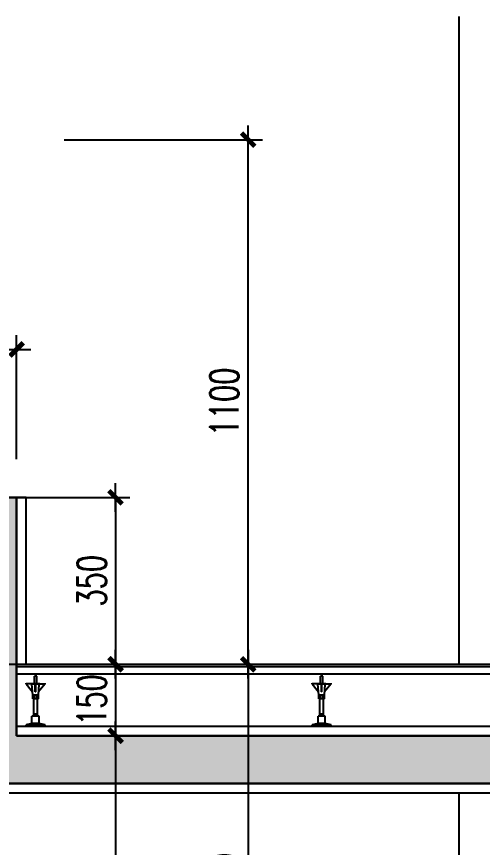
# Model space of a CAD drawing. Extents: x 1980812 to 2578970, y -669191 to 284498.
# Drawn here: x 2396028 to 2397005, y -398791 to -397048 of the extents above; entities that cross this region are included whole.
import ezdxf

# ---------------------------------------------------------------- set-up
doc = ezdxf.new("R2010")
doc.units = 0
doc.header["$LTSCALE"] = 1000
doc.header["$MEASUREMENT"] = 0
doc.linetypes.add('DOTE', pattern=[2.42, 2, -0.2, 0.02, -0.2])
for name, color, linetype in [('dote', 1, 'DOTE'), ('WALL', 4, 'Continuous'), ('可见看线', 63, 'Continuous'), ('建筑辅助线', 231, 'Continuous'), ('柱墙填充', 181, 'Continuous'), ('详细标注', 231, 'Continuous'), ('面层', 31, 'Continuous')]:
    doc.layers.add(name, color=color, linetype=linetype)
doc.styles.add('DIM_FONT', font='SIMPLEX', dxfattribs={"width": 0.7, "bigfont": 'GBCBIG'})
doc.dimstyles.new('DIMN20', dxfattribs={"dimscale": 0.2, "dimtxt": 300, "dimasz": 1, "dimexe": 150, "dimexo": 0, "dimgap": 100, "dimtad": 1, "dimdec": 0, "dimzin": 0, "dimdsep": 46, "dimtxsty": 'DIM_FONT', "dimblk1": '_DIMX', "dimblk2": '_DIMX', "dimsah": 1, "dimcen": 0.09, "dimclrd": 256, "dimclre": 256, "dimclrt": 7, "dimadec": 0, "dimazin": 0, "dimtfac": 1, "dimtdec": 0, "dimtix": 1, "dimtmove": 2, "dimatfit": 3, "dimldrblk": '_DIMX', "dimfxl": 150, "dimtolj": 1, "dimtzin": 0, "dimarcsym": 0})

# ---------------------------------------------------------------- blocks, each defined once
blk = doc.blocks.new('_DIMX')
blk.add_line((-150, 0), (150, 0))
at = {"const_width": 50}
blk.add_lwpolyline([(-70, -70), (70, 70)], dxfattribs=at)
blk = doc.blocks.new('*D2346')
at = {"layer": 'Defpoints', "color": 0, "transparency": 16777216}
for p in [(2396127.4, -398406.7, 0), (2396127.4, -399306.7, 0), (2396513.3, -399306.7)]:
    blk.add_point(p, dxfattribs=at)
at = {"layer": '详细标注', "lineweight": -2, "transparency": 16777216}
for p, q in [((2396127.4, -398406.7), (2396543.3, -398406.7)), ((2396513.3, -398406.9), (2396513.3, -399306.5)), ((2396127.4, -399306.7), (2396543.3, -399306.7))]:
    blk.add_line(p, q, dxfattribs=at)
at = {"layer": '详细标注', "lineweight": -2, "transparency": 16777216, "xscale": 0.2, "yscale": 0.2, "zscale": 0.2}
for p, rotation in [((2396513.3, -398406.7), 90), ((2396513.3, -399306.7), 270)]:
    blk.add_blockref('_DIMX', p, dxfattribs=dict(at, rotation=rotation))
at = {"layer": '详细标注', "color": 7, "transparency": 16777216, "insert": (2396463.3, -398856.7), "char_height": 60, "attachment_point": 5, "rotation": 90, "style": 'DIM_FONT'}
blk.add_mtext('\\A1;900', dxfattribs=at)
blk = doc.blocks.new('A$C573D0ACE')
at = {"layer": '建筑辅助线'}
for p, q in [((-22.5, 90), (-22.5, 105)), ((-17.5, 105), (-22.5, 105)), ((-20, 105), (-20, 110)), ((-17.5, 90), (-17.5, 105)), ((-40, 89), (-40, 90)), ((-29, 89), (-40, 89)), ((-40, 89), (-29, 75.7)), ((-11, 89), (-29, 89)), ((-29, 88), (-29, 89)), ((-11, 88), (-29, 88)), ((-25.8, 65), (-27.8, 88)), ((-20.5, 72.5), (-20.5, 88)), ((-19.5, 72.5), (-19.5, 88)), ((-14.2, 65), (-12.2, 88)), ((-11, 88), (-11, 89)), ((-11, 89), (0, 89)), ((0, 89), (-11, 75.7)), ((0, 89), (0, 90)), ((-29, 75.7), (-26.4, 72.5)), ((-19.5, 72.5), (-20.5, 72.5)), ((-11, 75.7), (-13.6, 72.5)), ((-14.2, 65), (-25.8, 65)), ((-25.8, 57.5), (-25.8, 65)), ((-14.2, 57.5), (-25.8, 57.5)), ((-23.8, 21), (-23.8, 57.5)), ((-22.4, 57.5), (-22.4, 65)), ((-17.6, 57.5), (-17.6, 65)), ((-16.2, 21), (-16.2, 57.5)), ((-14.2, 57.5), (-14.2, 65)), ((-27.5, 6), (-27.5, 21)), ((-12.5, 21), (-27.5, 21)), ((-16.2, 25), (-23.8, 26)), ((-16.2, 24), (-23.8, 25)), ((-16.2, 23), (-23.8, 24)), ((-16.2, 22), (-23.8, 23)), ((-16.2, 21), (-23.8, 22)), ((-12.5, 6), (-12.5, 21)), ((-27.5, 6), (-40, 3)), ((-40, 0), (-40, 3)), ((0, 3), (-40, 3)), ((-12.5, 6), (-27.5, 6)), ((0, 3), (-12.5, 6)), ((0, 0), (0, 3))]:
    blk.add_line(p, q, dxfattribs=at)
blk = doc.blocks.new('*D2349')
at = {"layer": 'Defpoints', "color": 0, "transparency": 16777216}
for p in [(2396127.4, -397306.7), (2396513.3, -397306.7), (2396127.4, -398406.7)]:
    blk.add_point(p, dxfattribs=at)
at = {"layer": '详细标注', "lineweight": -2, "transparency": 16777216}
for p, q in [((2396127.4, -397306.7), (2396543.3, -397306.7)), ((2396513.3, -398406.5), (2396513.3, -397306.9)), ((2396127.4, -398406.7), (2396543.3, -398406.7))]:
    blk.add_line(p, q, dxfattribs=at)
at = {"layer": '详细标注', "lineweight": -2, "transparency": 16777216, "xscale": 0.2, "yscale": 0.2, "zscale": 0.2}
for p, rotation in [((2396513.3, -397306.7), 90), ((2396513.3, -398406.7), 270)]:
    blk.add_blockref('_DIMX', p, dxfattribs=dict(at, rotation=rotation))
at = {"layer": '详细标注', "color": 7, "transparency": 16777216, "insert": (2396463.3, -397856.7), "char_height": 60, "attachment_point": 5, "rotation": 90, "style": 'DIM_FONT'}
blk.add_mtext('\\A1;1100', dxfattribs=at)
blk = doc.blocks.new('*D2351')
at = {"layer": 'Defpoints', "color": 0, "transparency": 16777216}
for p in [(2396027.5, -397746.4), (2395827.5, -397976.7), (2396027.5, -397976.7, 0)]:
    blk.add_point(p, dxfattribs=at)
at = {"layer": '详细标注', "lineweight": -2, "transparency": 16777216}
for p, q in [((2395827.5, -397976.7), (2395827.5, -397716.4)), ((2396027.5, -397976.7), (2396027.5, -397716.4)), ((2395827.7, -397746.4), (2396027.3, -397746.4))]:
    blk.add_line(p, q, dxfattribs=at)
at = {"layer": '详细标注', "lineweight": -2, "transparency": 16777216, "xscale": 0.2, "yscale": 0.2, "zscale": 0.2, "rotation": 180}
blk.add_blockref('_DIMX', (2395827.5, -397746.4), dxfattribs=at)
at = {"layer": '详细标注', "lineweight": -2, "transparency": 16777216, "xscale": 0.2, "yscale": 0.2, "zscale": 0.2}
blk.add_blockref('_DIMX', (2396027.5, -397746.4), dxfattribs=at)
at = {"layer": '详细标注', "color": 7, "transparency": 16777216, "insert": (2395927.5, -397696.4), "char_height": 60, "attachment_point": 5, "style": 'DIM_FONT'}
blk.add_mtext('\\A1;200', dxfattribs=at)
blk = doc.blocks.new('*D2680')
at = {"layer": 'Defpoints', "color": 0, "transparency": 16777216}
for p in [(2396027.5, -398056.7, 0), (2396027.5, -398406.7, 0), (2396235.1, -398406.7)]:
    blk.add_point(p, dxfattribs=at)
at = {"layer": '详细标注', "lineweight": -2, "transparency": 16777216}
for p, q in [((2396027.5, -398056.7), (2396265.1, -398056.7)), ((2396235.1, -398056.9), (2396235.1, -398406.5)), ((2396027.5, -398406.7), (2396265.1, -398406.7))]:
    blk.add_line(p, q, dxfattribs=at)
at = {"layer": '详细标注', "lineweight": -2, "transparency": 16777216, "xscale": 0.2, "yscale": 0.2, "zscale": 0.2}
for p, rotation in [((2396235.1, -398056.7), 90), ((2396235.1, -398406.7), 270)]:
    blk.add_blockref('_DIMX', p, dxfattribs=dict(at, rotation=rotation))
at = {"layer": '详细标注', "color": 7, "transparency": 16777216, "insert": (2396185.1, -398231.7), "char_height": 60, "attachment_point": 5, "rotation": 90, "style": 'DIM_FONT'}
blk.add_mtext('\\A1;350', dxfattribs=at)
blk = doc.blocks.new('*D2318')
at = {"layer": 'Defpoints', "color": 0, "transparency": 16777216}
for p in [(2396057.5, -398406.7, 0), (2396057.5, -398556.7, 0), (2396235.1, -398556.7)]:
    blk.add_point(p, dxfattribs=at)
at = {"layer": '详细标注', "linetype": 'ByBlock', "lineweight": -2, "transparency": 16777216}
for p, q in [((2396057.5, -398406.7), (2396265.1, -398406.7)), ((2396057.5, -398556.7), (2396265.1, -398556.7))]:
    blk.add_line(p, q, dxfattribs=at)
at = {"layer": '详细标注', "lineweight": -2, "transparency": 16777216}
blk.add_line((2396235.1, -398406.9), (2396235.1, -398556.5), dxfattribs=at)
at = {"layer": '详细标注', "lineweight": -2, "transparency": 16777216, "xscale": 0.2, "yscale": 0.2, "zscale": 0.2}
for p, rotation in [((2396235.1, -398406.7), 90), ((2396235.1, -398556.7), 270)]:
    blk.add_blockref('_DIMX', p, dxfattribs=dict(at, rotation=rotation))
at = {"layer": '详细标注', "color": 7, "transparency": 16777216, "insert": (2396185.1, -398481.7), "char_height": 60, "attachment_point": 5, "rotation": 90, "style": 'DIM_FONT'}
blk.add_mtext('\\A1;150', dxfattribs=at)
blk = doc.blocks.new('*D2672')
at = {"layer": 'Defpoints', "color": 0, "transparency": 16777216}
for p in [(2396027.5, -398556.7), (2396027.5, -399256.7, 0), (2396235.1, -399256.7, 0)]:
    blk.add_point(p, dxfattribs=at)
at = {"layer": '详细标注', "linetype": 'ByBlock', "lineweight": -2, "transparency": 16777216}
for p, q in [((2396027.5, -398556.7, 0), (2396265.1, -398556.7, 0)), ((2396027.5, -399256.7, 0), (2396265.1, -399256.7, 0))]:
    blk.add_line(p, q, dxfattribs=at)
at = {"layer": '详细标注', "lineweight": -2, "transparency": 16777216}
blk.add_line((2396235.1, -398556.9, 0), (2396235.1, -399256.5, 0), dxfattribs=at)
at = {"layer": '详细标注', "lineweight": -2, "transparency": 16777216, "xscale": 0.2, "yscale": 0.2, "zscale": 0.2}
for p, rotation in [((2396235.1, -398556.7, 0), 90), ((2396235.1, -399256.7, 0), 270)]:
    blk.add_blockref('_DIMX', p, dxfattribs=dict(at, rotation=rotation))
at = {"layer": '详细标注', "color": 7, "transparency": 16777216, "insert": (2396185.1, -398906.7, 0), "char_height": 60, "attachment_point": 5, "rotation": 90, "style": 'DIM_FONT'}
blk.add_mtext('\\A1;700', dxfattribs=at)

msp = doc.modelspace()

# ---------------------------------------------------------------- hatches: boundary and pattern name
at = {"layer": '柱墙填充'}
h = msp.add_hatch(dxfattribs=at)
h.set_pattern_fill('钢筋混凝土', color=256, scale=20)
h.set_pattern_definition([(45, (2385932.046, -517490.587), (-35.35534, 35.35534), []), (50, (2385932.05, -517490.59), (143.45204, -12.55043), [15, -165]), (355, (2385932.05, -517490.59), (-27.75027, 150.43843), [12, -132]), (100.4514, (2385944, -517491.63), (115.70188, 137.88791), [12.74804, -140.22842]), (46.1842, (2385932.05, -517450.59), (213.4482, -33.1038), [22.5, -247.5]), (96.6356, (2385949.83, -517453.35), (186.93254, 194.82357), [19.12206, -210.3426]), (351.1842, (2385932.05, -517450.59), (186.9324, 194.8237), [18, -198]), (21, (2385952.05, -517460.59), (119.38141, -80.52378), [15, -165]), (326, (2385952.05, -517460.59), (48.66307, 145.03), [12, -132]), (71.4514, (2385962, -517467.3), (168.04453, 64.5061), [12.74804, -140.22842]), (37.5, (2385932.046, -517490.587), (2.43197, 66.57877), [0, -130.4, 0, -134, 0, -132.5]), (7.5, (2385932.046, -517490.59), (52.613907, 78.882342), [0, -76.4, 0, -127.4, 0, -50.5]), (327.5, (2385887.446, -517490.587), (106.764487, -4.510974), [0, -50, 0, -156, 0, -207]), (317.5, (2385867.45, -517490.59), (116.637234, 20.021), [0, -65, 0, -103.6, 0, -147])])
h.paths.add_polyline_path([(2394557.5, -398056.7), (2394657.5, -398056.7), (2394657.5, -398756.7), (2395157.5, -398756.7), (2395157.5, -397906.7), (2395277.5, -397906.7), (2395277.5, -398556.7), (2395827.5, -398556.7), (2395827.5, -398056.7), (2396027.5, -398056.7), (2396027.5, -398556.7), (2398203.4, -398556.7), (2398203.4, -398656.7), (2397556, -398656.7), (2397556, -399306.7), (2397156, -399306.7), (2397156, -398656.7), (2395407.5, -398656.7), (2395407.5, -399306.7), (2395157.5, -399306.7), (2395157.5, -398856.7), (2394707.5, -398856.7), (2394707.5, -399306.7), (2394557.5, -399306.7)])

# ---------------------------------------------------------------- linework, layer by layer
at = {"layer": 'dote', "linetype": 'DOTE', "ltscale": 0.5}
msp.add_line((2393862.8, -398406.7), (2398203.4, -398406.7, 0), dxfattribs=at)
at = {"layer": 'WALL'}
for p, q in [((2395827.5, -398056.7), (2396027.5, -398056.7)), ((2396027.5, -398056.7), (2395827.5, -398056.7)), ((2396027.5, -398056.7, 0), (2396027.5, -398556.7, 0)), ((2396027.5, -398556.7), (2396027.5, -398056.7)), ((2396027.5, -398056.7), (2396027.5, -398556.7)), ((2396027.5, -398556.7, 0), (2398203.4, -398556.7, 0)), ((2398203.4, -398556.7), (2396027.5, -398556.7)), ((2396027.5, -398556.7), (2398203.4, -398556.7)), ((2395407.5, -398656.7, 0), (2397156, -398656.7)), ((2395407.5, -398656.7), (2397156, -398656.7)), ((2397156, -398656.7), (2395407.5, -398656.7))]:
    msp.add_line(p, q, dxfattribs=at)
at = {"layer": '可见看线'}
for p, q in [((2396956, -398406.7), (2396956, -397048.4)), ((2396956, -399943.8), (2396956, -398676.7))]:
    msp.add_line(p, q, dxfattribs=at)
at = {"layer": '面层'}
for p, q in [((2396027.5, -398406.7, 0), (2398203.4, -398406.7, 0)), ((2396027.5, -398411.7, 0), (2398203.4, -398411.7, 0)), ((2396027.5, -398426.7, 0), (2398203.4, -398426.7, 0)), ((2396027.5, -398536.7, 0), (2398203.4, -398536.7, 0)), ((2395407.5, -398676.7), (2397136, -398676.7))]:
    msp.add_line(p, q, dxfattribs=at)
at = {"layer": '面层', "elevation": 0}
msp.add_lwpolyline([(2396047.5, -398406.7), (2396047.5, -398056.7), (2396027.5, -398056.7)], dxfattribs=at)

# ---------------------------------------------------------------- block references
at = {"layer": '面层'}
for p in [(2396087.3, -398536.7, 0), (2396687.3, -398536.7, 0)]:
    msp.add_blockref('A$C573D0ACE', p, dxfattribs=at)

# ---------------------------------------------------------------- dimensions: what is measured, and where the dimension line sits
at = {"layer": '详细标注'}
for base, p1, p2, picture, middle in [((2396513.3, -397306.7), (2396127.4, -398406.7), (2396127.4, -397306.7), '*D2349', (2396463.3, -397856.7)), ((2396235.1, -398406.7), (2396027.5, -398056.7, 0), (2396027.5, -398406.7, 0), '*D2680', (2396185.1, -398231.7)), ((2396513.3, -399306.7), (2396127.4, -398406.7, 0), (2396127.4, -399306.7, 0), '*D2346', (2396463.3, -398856.7))]:
    dim = msp.add_linear_dim(base=base, p1=p1, p2=p2, angle=90, dimstyle='DIMN20', dxfattribs=at)
    dim.commit()
    dim.dimension.update_dxf_attribs({"geometry": picture, "text_midpoint": middle})
dim = msp.add_linear_dim(base=(2396027.5, -397746.4), p1=(2395827.5, -397976.7), p2=(2396027.5, -397976.7, 0), dimstyle='DIMN20', dxfattribs=at)
dim.commit()
dim.dimension.update_dxf_attribs({"geometry": '*D2351', "text_midpoint": (2395927.5, -397696.4)})
for base, p1, p2, picture, middle in [((2396235.1, -398556.7), (2396057.5, -398406.7, 0), (2396057.5, -398556.7, 0), '*D2318', (2396185.1, -398481.7)), ((2396235.1, -399256.7, 0), (2396027.5, -398556.7), (2396027.5, -399256.7, 0), '*D2672', (2396185.1, -398906.7, 0))]:
    dim = msp.add_linear_dim(base=base, p1=p1, p2=p2, angle=90, dimstyle='DIMN20', override={"dimfxl": 250, "dimarcsym": 1}, dxfattribs=at)
    dim.commit()
    dim.dimension.update_dxf_attribs({"geometry": picture, "text_midpoint": middle})

doc.saveas('drawing.dxf')
